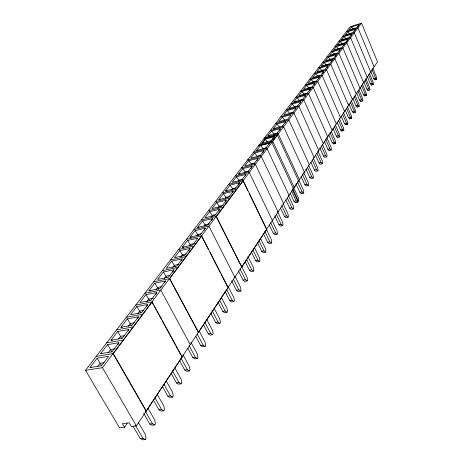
<?xml version="1.0" encoding="UTF-8"?>
<svg xmlns="http://www.w3.org/2000/svg" width="463" height="463" viewBox="0 0 463 463"><rect width="100%" height="100%" fill="white"/><g stroke="black" fill="none" stroke-linecap="round" stroke-linejoin="round"><path stroke-width="0.69" d="M117.99 344.513L118.904 342.724L107.59 344.628L100.656 353.663L101.982 353.697M128.251 330.721L128.847 329.546L117.66 331.508L110.958 340.241L112.399 340.288M137.488 318.729L138.466 316.802L127.4 318.816L120.918 327.266L122.33 327.318M146.806 306.373L147.454 305.105M155.828 294.41L156.778 292.547L145.943 294.653L139.872 302.565L150.782 300.487L156.778 292.547M164.88 282.216L165.505 280.989L154.781 283.136L148.901 290.805L150.897 290.903M172.722 272.203L173.955 269.796L163.346 271.978L157.646 279.409L168.329 277.25L173.955 269.796M181.241 260.721L182.15 258.939L171.651 261.155L166.124 268.361L176.692 266.167L182.15 258.939M188.904 250.749L190.096 248.411L179.708 250.657L174.343 257.648L184.806 255.426L190.096 248.411M204.316 230.198L205.294 228.282L195.12 230.58L190.061 237.166L191.427 237.27M211.597 220.538L212.563 218.652L202.493 220.973L197.579 227.374L198.922 227.478M218.993 210.538L219.624 209.293L209.658 211.637L204.883 217.853L214.919 215.526L219.624 209.293M225.556 202.036L226.181 200.809M232.553 192.562L233.167 191.358L223.398 193.731L218.883 199.611L220.162 199.727M238.445 185.131L239.66 182.752L229.989 185.142L225.597 190.866L227.032 190.999M245.384 175.558L245.98 174.383L236.402 176.785L232.131 182.353L241.773 179.962L245.98 174.383M250.946 168.549L252.132 166.234L242.653 168.648L238.491 174.071L239.88 174.21M256.953 160.586L258.123 158.294L248.735 160.719L244.678 166.003L254.135 163.584L258.123 158.294M262.805 152.825L263.962 150.568L254.662 152.998L250.709 158.143L260.073 155.718L263.962 150.568M268.997 144.306L269.651 143.032L260.438 145.469L256.589 150.487L257.914 150.631M273.61 138.078L274.252 136.816L265.114 139.265L261.346 144.172M279.646 130.387L280.283 129.148M285.243 122.764L285.874 121.537L276.92 123.997L273.349 128.65L274.617 128.801M295.429 109.268L296.042 108.07L287.251 110.535L283.848 114.969L292.691 112.503L296.042 108.07M300.036 103.353L300.637 102.167M305.134 96.402L305.73 95.233L297.101 97.699L293.855 101.924L295.255 102.109M309.521 90.771L310.407 89.035L301.859 91.5L298.687 95.633L307.293 93.167L310.407 89.035M314.099 84.7L314.979 82.981L306.506 85.447L303.404 89.486L311.935 87.021L314.979 82.981M318.579 78.762L319.157 77.628M322.67 73.519L323.811 71.279L315.488 73.744L312.525 77.599L320.9 75.139L323.811 71.279M326.953 67.835L328.082 65.624L319.829 68.084L316.935 71.858L325.234 69.392L328.082 65.624M331.282 62.001L332.26 60.092L324.077 62.546L321.247 66.238L322.537 66.429M335.38 56.567L336.346 54.675L328.238 57.128L325.466 60.74L333.62 58.286L336.346 54.675M339.391 51.248L340.027 50.004M343.627 45.426L344.264 44.193L336.288 46.641L333.632 50.102L341.653 47.648L344.264 44.193M346.845 41.56L348.095 39.118L340.189 41.56L337.585 44.946L338.818 45.142M350.919 35.958L351.539 34.748M354.606 31.073L355.52 29.273L347.748 31.71L345.253 34.956L353.072 32.52L355.52 29.273M357.911 26.877L359.126 24.504L351.411 26.935L348.969 30.118L356.724 27.687L359.126 24.504M290.145 193.14L294.017 201.405L295.4 202.713L297.541 202.227L297.94 201.602L297.449 198.922L292.703 188.759M133.136 426.359L140.324 438.664L142.604 439.85L145.289 439.561L146.042 438.392L145.428 434.63L138.281 422.343M143.669 413.39L149.809 424.033L152.026 425.237L154.683 424.93L155.412 423.795L154.798 420.103L147.981 408.221M153.34 399.968L158.983 409.882L161.141 411.098L163.769 410.774L164.469 409.68L163.867 406.057L157.206 394.297M162.345 386.379L167.855 396.183L169.962 397.416L172.56 397.075L173.237 396.015L172.641 392.456L166.298 381.107M171.252 373.56L176.449 382.924L178.498 384.168L181.068 383.815L181.727 382.785L181.137 379.284L174.933 368.056M179.349 360.191L184.778 370.076L186.774 371.332L189.315 370.961L189.957 369.972L189.373 366.528L182.966 354.797M187.723 348.17L192.851 357.621L194.796 358.889L197.313 358.507L197.933 357.546L197.354 354.16L190.895 342.198M195.658 336.196L200.676 345.548L202.574 346.822L205.063 346.428L205.665 345.496L205.092 342.163L199.107 330.952M203.541 324.922L208.269 333.835L210.121 335.114L212.586 334.708L213.165 333.806L212.604 330.524L206.892 319.719M211.006 313.642L215.636 322.462L217.448 323.747L219.884 323.336L220.452 322.456L219.89 319.233L214.3 308.532M217.928 302.061L222.796 311.42L224.567 312.716L226.974 312.293L227.524 311.437L226.968 308.26L221.488 297.668M225.151 291.771L229.746 300.695L231.477 301.992L233.861 301.558L234.394 300.73L233.85 297.605L227.975 286.14M231.679 280.804L236.5 290.266L238.196 291.568L240.552 291.134L241.073 290.324L240.529 287.245L235.094 276.527M238.509 271.092L243.069 280.132L244.724 281.44L247.063 280.995L247.566 280.208L247.028 277.175L241.518 266.208M245.303 261.965L249.459 270.276L251.079 271.584L253.394 271.127L253.88 270.363L253.354 267.377L247.942 256.519M251.282 251.82L255.674 260.681L257.26 261.994L259.552 261.531L260.027 260.791L259.5 257.845L254.505 247.722M257.584 242.913L261.728 251.345L263.279 252.659L265.548 252.19L266.011 251.467L265.49 248.562L260.414 238.196M263.551 233.902L267.62 242.253L269.142 243.567L271.382 243.098L271.833 242.392L271.318 239.527L266.341 229.26M269.362 225.128L273.361 233.398L274.848 234.712L277.071 234.237L277.511 233.549L277.001 230.724L272.105 220.556M274.721 215.949L278.952 224.769L280.41 226.083L282.609 225.603L283.038 224.937L282.534 222.153L277.551 211.718M280.404 207.956L284.404 216.36L285.833 217.674L288.009 217.193L288.432 216.539L287.928 213.79L283.032 203.454M285.787 199.837L289.716 208.165L291.117 209.473L293.276 208.987L293.687 208.35L293.189 205.641L288.374 195.398M297.344 201.231L298.409 200.983L298.809 200.363L298.317 197.689L293.883 188.181M296.013 183.886L299.955 192.359L301.303 193.667L303.421 193.175L303.809 192.567L303.323 189.928L298.803 180.159M301.014 176.351L304.891 184.749L306.217 186.051L308.312 185.559L308.694 184.963L308.213 182.358L303.757 172.676M305.893 168.989L309.712 177.312L311.009 178.614L313.086 178.116L313.457 177.543L312.982 174.968L308.601 165.372M310.951 162.444L314.412 170.054L315.691 171.356L317.751 170.853L318.11 170.291L317.635 167.751L313.162 157.877M315.465 155.128L319.007 162.964L320.263 164.261L322.3 163.757L322.659 163.208L322.184 160.702L317.78 150.915M319.719 147.628L323.498 156.037L324.731 157.333L326.751 156.83L327.098 156.291L326.635 153.809L322.584 144.757M324.453 141.568L327.885 149.265L329.095 150.556L331.097 150.053L331.439 149.526L330.976 147.078L326.704 137.465M328.655 134.716L332.174 142.65L333.366 143.935L335.351 143.432L335.681 142.917L335.224 140.497L331.138 131.249M332.903 128.315L336.37 136.18L337.539 137.465L339.506 136.955L339.83 136.452L339.379 134.062L335.351 124.894M337.342 122.701L340.473 129.848L341.619 131.133L343.569 130.624L343.887 130.126L343.436 127.765L339.472 118.678M341.115 115.929L344.484 123.656L345.618 124.935L347.545 124.425L347.858 123.945L347.412 121.607L343.5 112.596M345.091 109.934L348.413 117.596L349.524 118.875L351.44 118.36L351.741 117.891L351.301 115.582L347.447 106.646M348.847 103.753L352.256 111.67L353.35 112.937L355.248 112.428L355.543 111.965L355.109 109.679L351.145 100.454M352.933 98.665L356.018 105.865L357.095 107.132L358.975 106.617L359.265 106.166L358.831 103.909L355.208 95.413M356.66 93.046L359.699 100.182L360.758 101.443L362.627 100.928L362.911 100.488L362.483 98.254L358.906 89.828M360.312 87.536L363.31 94.614L364.352 95.87L366.204 95.361L366.482 94.927L366.054 92.716L362.257 83.716M363.756 81.835L366.841 89.162L367.871 90.412L369.705 89.903L369.978 89.475L369.555 87.287L365.926 78.641M367.263 76.551L370.307 83.815L371.32 85.065L373.137 84.555L373.404 84.139L372.987 81.974L369.405 73.397M370.695 71.371L373.699 78.583L374.694 79.821L376.5 79.312L376.35 76.765L372.808 68.252M295.4 202.713L295.799 202.088M301.303 193.667L301.697 193.065M329.095 150.556L329.436 150.029M333.366 143.935L333.696 143.42L335.681 142.917M337.539 137.465L337.863 136.961M341.619 131.133L341.937 130.635M349.524 118.875L349.825 118.401L351.741 117.891M353.35 112.937L353.645 112.474M357.095 107.132L357.384 106.675M360.758 101.443L361.047 100.998M364.352 95.87L364.63 95.436M367.871 90.412L368.143 89.99M371.32 85.065L373.404 84.139M374.694 79.821L374.961 79.416M146.534 410.577L377.495 61.799L361.534 23.15L350.207 26.721L85.505 370.313L119.506 427.841L124.541 427.256L122.394 423.604L129.154 422.8L131.301 426.464L136.406 425.867L182.248 356.996L152.136 301.94L135.798 305.03M169.458 278.604L198.505 332.434L228.195 287.581L201.735 235.945L186.398 239.348M216.128 216.534L241.784 267.053L266.786 229.283L243.237 180.732L228.803 184.303M124.541 427.256L127.302 423.159M85.505 370.313L102.479 367.686L361.534 23.15M96.258 356.36L113.313 353.587L152.136 301.94M153.716 281.77L169.713 278.552L201.735 235.945M201.341 219.954L216.366 216.481L243.237 180.732M271.798 142.378L277.32 135.034L298.56 180.883L293.403 188.672L271.798 142.378L258.25 145.972M270.542 141.73L274.252 136.816M118.904 342.724L112.052 351.799L100.656 353.663M128.847 329.546L122.232 338.314L110.958 340.241M138.466 316.802L132.065 325.286L120.918 327.266M165.505 280.989L159.694 288.686L148.901 290.805M205.294 228.282L200.305 234.886L190.061 237.166M212.563 218.652L207.719 225.064L197.579 227.374M233.167 191.358L228.722 197.25L218.883 199.611M239.66 182.752L235.337 188.487L225.597 190.866M252.132 166.234L248.035 171.663L238.491 174.071M269.651 143.032L265.86 148.05L256.589 150.487M282.355 126.196L285.874 121.537M305.73 95.233L302.542 99.464L293.855 101.924M332.26 60.092L329.477 63.778L321.247 66.238M348.095 39.118L345.537 42.503L337.585 44.946M97.6 366.592L100.118 363.281L104.158 362.645M108.093 352.771L110.524 349.571L115.189 348.801M118.621 338.899L120.577 336.323L124.535 335.64M128.141 326.357L130.3 323.51L134.218 322.809M137.615 313.868L139.71 311.113L143.582 310.395M146.788 301.783L148.82 299.11L153.288 298.259M156.066 289.56L157.64 287.488L162.062 286.62M164.284 278.732L166.188 276.226L169.938 275.468M172.751 267.573L174.476 265.305L178.718 264.425M180.842 256.913L182.515 254.714L186.01 253.967M189.101 246.038L190.316 244.435L194.466 243.526M196.706 236.014L197.886 234.457L201.312 233.693M204.096 226.274L205.242 224.763L209.311 223.837M211.649 216.325L212.39 215.347L215.746 214.566M218.038 207.904L219.34 206.191L223.328 205.248M225.255 198.401L226.094 197.29L230.042 196.341M231.847 189.708L232.669 188.626L235.927 187.833M238.271 181.253L239.07 180.2L242.936 179.239M244.516 173.017L245.297 171.993L249.123 171.026M89.996 367.553L97.172 358.2L108.608 356.36L101.519 365.753L89.996 367.553L91.35 367.581M136.822 306.541L130.549 314.713L141.58 312.681L147.772 304.475L136.822 306.541L140.711 312.924M182.318 247.254L187.527 240.471L197.805 238.196L192.672 245.002L182.318 247.254L183.713 247.352M216.626 202.557L211.985 208.605L221.916 206.261L226.494 200.201L216.626 202.557L219.879 207.274M267.898 135.746L271.561 130.977L280.601 128.523L276.996 133.298L267.898 135.746L269.188 135.896M282.146 117.185L278.662 121.723L287.587 119.269L291.019 114.726L282.146 117.185L284.67 120.12M288.912 108.371L292.234 104.042L300.944 101.576L297.674 105.905L288.912 108.371L290.33 108.55M311.049 79.526L308.017 83.473L316.466 81.008L319.447 77.066L311.049 79.526L313.463 82.177L316.102 81.407M332.307 51.827L329.592 55.363L337.677 52.909L340.346 49.379L332.307 51.827L334.639 54.275M341.457 39.899L344.009 36.583L351.845 34.146L349.345 37.457L341.457 39.899L342.672 40.096M346.544 31.484L357.963 27.902L374.139 66.875M342.799 36.34L354.311 32.757L370.707 72.054M338.974 41.3L350.589 37.706L367.205 77.344M335.073 46.364L346.787 42.764L363.634 82.738M339.234 48.858L341.109 48.285M331.091 51.538L342.898 47.932L359.983 88.248M327.023 56.822L338.933 53.21L356.255 93.873M322.861 62.216L334.876 58.604L352.453 99.62M318.613 67.737L330.732 64.114L348.564 105.495M314.267 73.374L326.496 69.751L344.588 111.496M318.544 76.152L320.506 75.579M309.822 79.138L322.161 75.515L340.525 117.637M305.285 85.036L317.728 81.413L336.37 123.91M312.265 87.177L308.937 88.138L306.506 85.447M300.637 91.066L313.191 87.443L332.121 130.323M306.992 93.468L304.307 94.238L301.859 91.5M295.88 97.242L308.549 93.613L327.775 136.892M373.699 78.583L375.505 78.068L376.5 79.312M302.958 99.522L299.573 100.483L297.101 97.699M375.562 79.242L376.766 78.901M291.013 103.556L303.803 99.933L323.324 143.605M370.307 83.815L372.13 83.305L373.137 84.555M298.137 105.911L294.717 106.872L292.234 104.042M286.03 110.026L298.936 106.403L318.77 150.481M366.841 89.162L368.681 88.647L369.705 89.903M293.206 112.457L289.751 113.418L287.251 110.535M280.925 116.647L293.953 113.03L314.111 157.518M363.31 94.614L365.162 94.099L366.204 95.361M365.249 95.268L366.482 94.927M359.699 100.182L361.568 99.667L362.627 100.928M275.699 123.43L288.848 119.819L309.336 164.73M356.018 105.865L357.899 105.35L358.975 106.617M273.349 128.65L283.072 126M270.346 130.387L283.616 126.775L304.446 172.114M352.256 111.67L354.154 111.155L355.248 112.428M277.765 133.037L274.113 134.021L271.561 130.977M264.853 137.511L278.251 133.911L299.434 179.685M263.898 138.634L277.32 135.034M348.413 117.596L350.329 117.087L351.44 118.36M259.228 144.815L272.753 141.227L294.3 187.44M344.484 123.656L346.417 123.146L347.545 124.425M345.925 124.454L347.858 123.945M266.746 147.651L263.025 148.629L260.438 145.469M253.452 152.31L267.11 148.727L289.034 195.392M340.473 129.848L342.423 129.339L343.569 130.624M342.591 130.468L343.887 130.126M261.028 155.244L257.272 156.216L254.662 152.998M336.37 136.18L338.337 135.665L339.506 136.955M247.531 159.995L261.323 156.43L283.628 203.552M332.174 142.65L334.164 142.141L335.351 143.432M255.154 163.034L251.363 164L248.735 160.719M241.454 167.884L255.379 164.336L278.084 211.921M327.885 149.265L329.893 148.762L331.097 150.053M235.216 175.986L249.273 172.45L272.4 220.51M323.498 156.037L325.524 155.533L326.751 156.83M319.007 162.964L321.05 162.461L322.3 163.757M314.412 170.054L316.472 169.551L317.751 170.853M222.223 192.851L236.564 189.355M309.712 177.312L311.79 176.814L313.086 178.116M215.457 201.631L229.943 198.164M304.891 184.749L306.992 184.251L308.312 185.559M208.5 210.665L223.131 207.216M299.955 192.359L302.073 191.867L303.421 193.175M294.017 201.405L296.164 200.913L297.541 202.227M193.98 229.509L208.917 226.123L234.845 277.215M289.716 208.165L291.875 207.673L293.276 208.987M284.404 216.36L286.58 215.88L288.009 217.193M278.952 224.769L281.151 224.289L282.609 225.603M178.596 249.476L193.847 246.171M273.361 233.398L275.583 232.924L277.071 234.237M170.552 259.917L185.964 256.652M267.62 242.253L269.865 241.784L271.382 243.098M162.264 270.676L177.838 267.458M261.728 251.345L263.997 250.877L265.548 252.19M255.674 260.681L257.966 260.223L259.552 261.531M249.459 270.276L251.774 269.819L253.394 271.127M144.902 293.212L160.806 290.11L190.247 344.565M243.069 280.132L245.407 279.687L247.063 280.995M236.5 290.266L238.867 289.826L240.552 291.134M126.399 317.23L142.65 314.255M229.746 300.695L232.131 300.261L233.861 301.558M116.688 329.841L133.112 326.942M222.796 311.42L225.203 310.997L226.974 312.293M215.636 322.462L218.073 322.045L219.884 323.336M106.64 342.875L123.251 340.056M208.269 333.835L210.729 333.424L212.586 334.708M200.676 345.548L203.164 345.155L205.063 346.428M182.248 356.996L181.293 355.769M192.851 357.621L195.363 357.239L197.313 358.507M184.778 370.076L187.324 369.705L189.315 370.961M176.449 382.924L179.025 382.565L181.068 383.815M167.855 396.183L170.459 395.842L172.56 397.075M158.983 409.882L161.61 409.552L163.769 410.774M149.809 424.033L152.466 423.72L154.683 424.93M140.324 438.664L143.015 438.368L145.289 439.561M298.409 200.983L297.038 199.675L292.286 189.506M351.411 26.935L353.217 28.747M347.748 31.71L350.022 34.007M344.009 36.583L345.838 38.452M340.189 41.56L342.493 43.927M336.288 46.641L338.609 49.049M328.238 57.128L330.588 59.611M324.077 62.546L326.45 65.069M319.829 68.084L322.213 70.648M315.488 73.744L317.89 76.349M276.92 123.997L279.455 126.984M265.114 139.265L267.261 141.852M242.653 168.648L245.297 171.993M236.402 176.785L239.07 180.2M229.989 185.142L232.669 188.626M223.398 193.731L226.094 197.29M209.658 211.637L212.945 216.441M202.493 220.973L205.809 225.869M195.12 230.58L198.465 235.574M187.527 240.471L190.901 245.564M179.708 250.657L183.111 255.854M171.651 261.155L175.39 267.035M163.346 271.978L166.813 277.395M154.781 283.136L158.595 289.259M145.943 294.653L149.798 300.904M127.4 318.816L131.671 325.946M117.66 331.508L121.977 338.789M107.59 344.628L111.959 352.065M101.692 365.984L97.172 358.2M102.479 367.686L136.406 425.867M135.468 425.428L143.015 438.368M113.313 353.587L146.412 411.132M113.047 353.634L146.14 411.167M145.451 411.526L152.466 423.72M154.914 397.763L161.61 409.552M163.914 384.174L170.459 395.842M172.439 370.684L179.025 382.565M152.223 302.617L153.259 304.515M153.953 305.783L156.031 309.579M156.72 310.847L158.797 314.643M159.492 315.905L161.57 319.701M162.258 320.969L175.066 344.379M175.761 345.647L177.833 349.443M178.527 350.711L180.605 354.508M180.883 357.945L187.324 369.705M189.217 345.878L195.363 357.239M169.713 278.552L198.505 332.434M197.145 333.91L203.164 345.155M204.993 322.589L210.729 333.424M212.123 310.685L218.073 322.045M219.699 300.371L225.203 310.997M201.492 235.997L208.35 249.383M209.988 252.572L220.44 272.967M221.094 274.241L227.298 286.348M226.557 289.404L232.131 300.261M233.398 279.079L238.867 289.826M216.366 216.481L241.784 267.053M240.048 269.044L245.407 279.687M246.663 259.575L251.774 269.819M252.948 250.078L257.966 260.223M259.072 240.835L263.997 250.877M264.859 231.488L269.865 241.784M243.006 180.79L247.717 190.496M249.285 193.731L266.242 228.681M270.664 222.726L275.583 232.924M276.324 214.195L281.151 224.289M281.666 205.52L286.58 215.88M287.344 198.054L291.875 207.673M291.395 190.727L296.164 200.913M297.53 182.075L302.073 191.867M302.518 174.545L306.992 184.251M307.391 167.195L311.79 176.814M312.143 160.024L316.472 169.551M316.923 153.305L321.05 162.461M321.166 145.81L325.524 155.533M325.599 139.126L329.893 148.762M329.934 132.592L334.164 142.141M334.298 126.48L338.337 135.665M338.441 120.23L342.423 129.339M342.493 114.118L346.417 123.146M346.457 108.134L350.329 117.087M350.184 101.906L354.154 111.155M354.264 96.836L357.899 105.35M357.98 91.223L361.568 99.667M361.62 85.724L365.162 94.099M365.035 79.977L368.681 88.647M368.531 74.705L372.13 83.305M371.957 69.543L375.505 78.068M275.19 135.688L271.497 140.584L262.313 143.026L266.069 138.136L275.19 135.688"/></g></svg>
